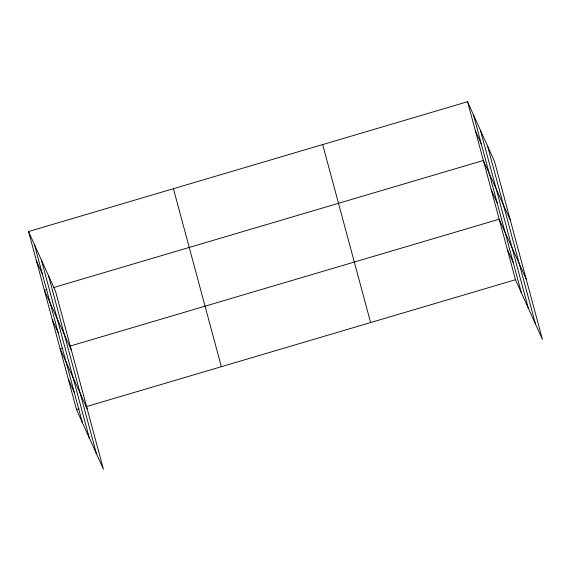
<?xml version="1.0" encoding="UTF-8"?>
<svg xmlns="http://www.w3.org/2000/svg" width="571" height="571" viewBox="0 0 571 571"><rect width="100%" height="100%" fill="white"/><g stroke="black" fill="none" stroke-linecap="round" stroke-linejoin="round"><path stroke-width="0.86" d="M28.55 231.54L55.523 291.274L103.451 469.269L76.485 409.535L28.55 231.54L467.549 101.731L494.515 161.465L542.45 339.459L515.477 279.726L467.549 101.731M46.908 289.526L44.367 290.275L71.339 350.016M53.688 287.52L483.366 160.465L510.338 220.206M62.724 348.267L60.183 349.017L87.156 408.75M70.354 346.012L499.182 219.207L526.155 278.941M76.485 409.535L79.026 408.786M85.8 406.78L515.477 279.726M475.457 131.102L481.339 144.135M491.274 189.836L497.155 202.869M507.333 249.47L513.215 262.503M36.458 260.904L42.347 273.944M52.275 319.646L58.163 332.679M68.334 379.28L74.216 392.313M487.563 146.055L535.491 324.05M480.389 130.174L528.325 308.176M473.43 114.764L521.366 292.759M322.679 144.563L370.608 322.565M173.42 188.701L221.348 366.696M48.564 275.864L96.492 453.859M41.39 259.983L89.326 437.986M34.438 244.574L82.367 422.569"/></g></svg>
